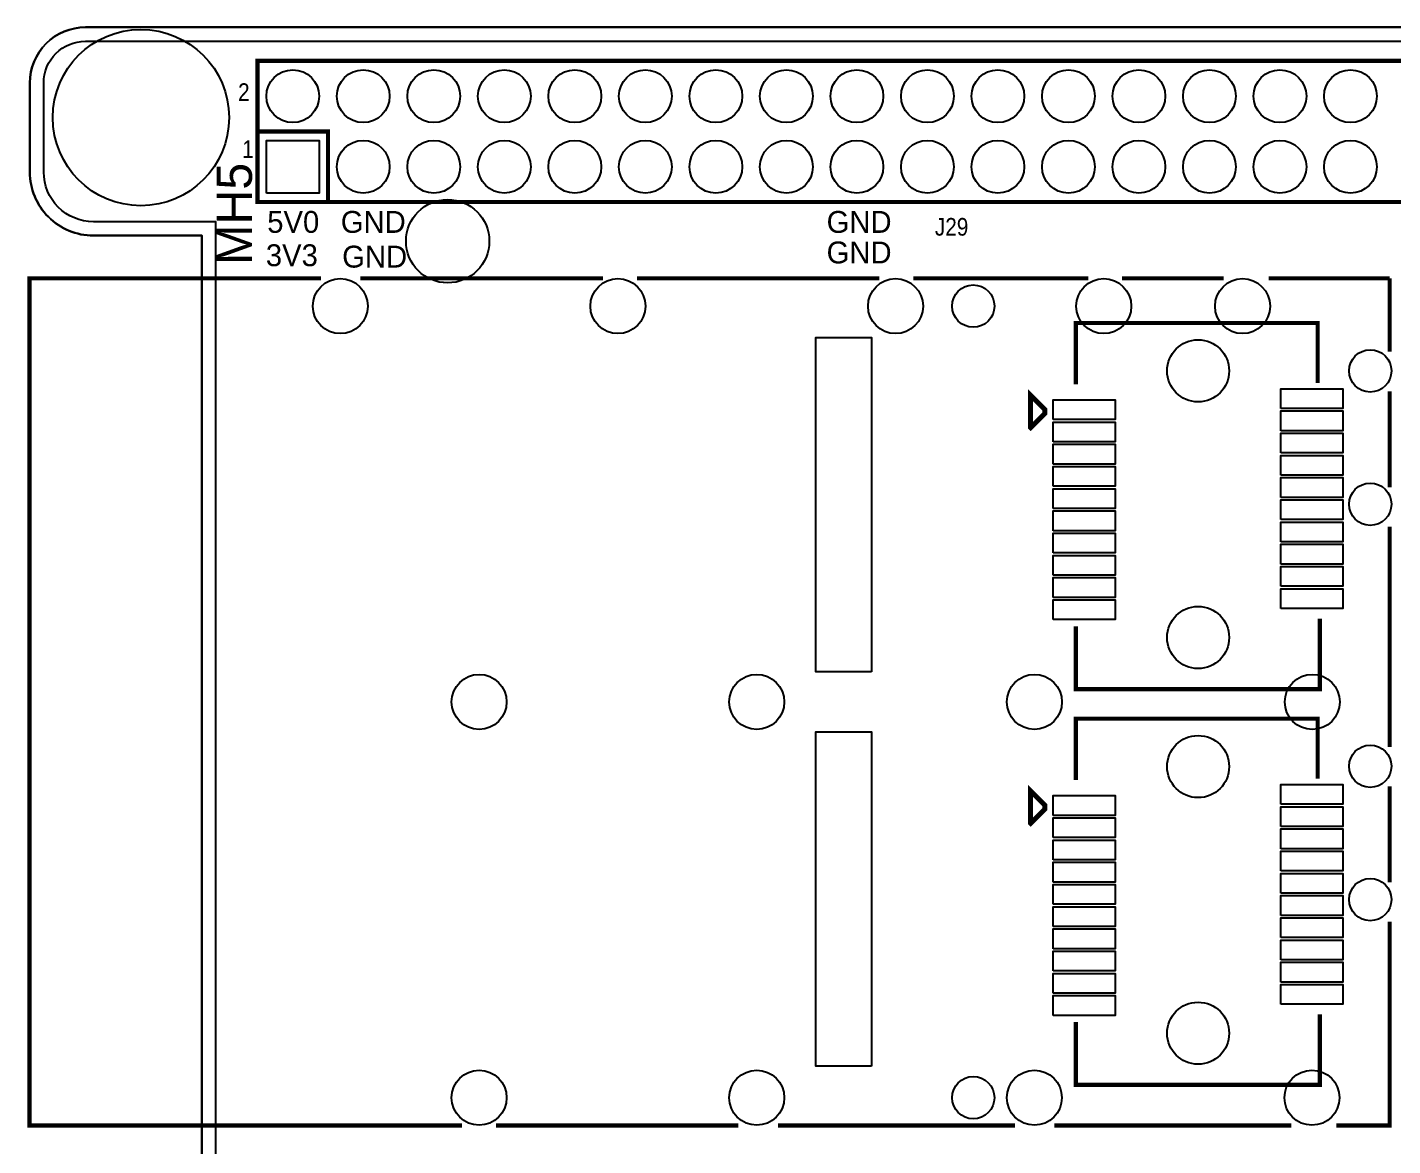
# Model space of a CAD drawing. Extents: x 35 to 236, y 10 to 166.
# Drawn here: x 34.91 to 84.09, y 124.73 to 165 of the extents above; entities that cross this region are included whole.
import ezdxf

# ---------------------------------------------------------------- set-up
doc = ezdxf.new("R2010")
doc.units = 0
for name, color, linetype in [('BG_OUTLINE', 254, 'CONTINUOUS'), ('BG_SILKSCREEN_TOP', 254, 'CONTINUOUS'), ('PG_SILKSCREEN_TOP', 254, 'CONTINUOUS'), ('PIN_SOLDERMASK_TOP', 85, 'CONTINUOUS'), ('RD_SILKSCREEN_TOP', 142, 'CONTINUOUS'), ('RKI_ALL', 43, 'CONTINUOUS')]:
    doc.layers.add(name, color=color, linetype=linetype)

msp = doc.modelspace()

# ---------------------------------------------------------------- linework, layer by layer
at = {"layer": 'BG_OUTLINE'}
for points in [[(37, 165, 0.414214), (35, 163), (35, 159.7878, 0.414214), (37.286, 157.5018), (41.2, 157.5018), (41.2, 123.9218), (37.286, 123.9218, 0.414214), (35, 121.6358), (35, 12, 0.414214), (37, 10)], [(37, 165, 0.414214), (35, 163)]]:
    msp.add_lwpolyline(points, format="xyb", dxfattribs=at)
msp.add_lwpolyline([(35, 12), (35, 121.6358, -0.414214), (37.286, 123.9218), (41.2, 123.9218), (41.2, 157.5018), (37.286, 157.5018, -0.414214), (35, 159.7878), (35, 163, -0.414214), (37, 165), (228, 165, -0.414214), (230, 163), (230, 12, -0.414214), (228, 10), (37, 10, -0.414214)], format="xyb", close=True, dxfattribs=at)
for points in [[(37, 165), (228, 165)], [(228, 165), (37, 165)]]:
    msp.add_lwpolyline(points, dxfattribs=at)
at = {"layer": 'PG_SILKSCREEN_TOP'}
for points, const_width in [([(43.2, 163.79), (94, 163.79), (94, 158.71), (43.2, 158.71), (43.2, 163.79)], 0.1524), ([(43.2, 161.25), (45.74, 161.25), (45.74, 158.71), (43.2, 158.71), (43.2, 161.25)], 0.1524), ([(45.4865, 155.9612), (34.9836, 155.9612), (34.9836, 125.4624), (50.5665, 125.4624)], 0.1524), ([(55.6465, 155.9612), (46.9089, 155.9612)], 0.1524), ([(65.6033, 155.9612), (56.8657, 155.9612)], 0.1524), ([(73.1217, 155.9612), (66.8225, 155.9612)], 0.1524), ([(77.9985, 155.9612), (74.3409, 155.9612)], 0.1524), ([(83.9828, 155.9612), (79.6241, 155.9612)], 0.1524), ([(83.9828, 153.3178), (83.9828, 155.9612)], 0.1524), ([(72.6767, 152.1455), (72.6767, 154.3553), (81.3889, 154.3553), (81.3889, 152.1963)], 0.1524), ([(71.5596, 151.243), (71.5596, 151.244), (71.0455, 151.7581), (71.0455, 150.5951), (71.0496, 150.591), (71.5596, 151.101), (71.5596, 151.243)], 0.1778), ([(83.9828, 148.441), (83.9828, 151.8954)], 0.1524), ([(83.9828, 139.0938), (83.9828, 147.0186)], 0.1524), ([(72.6767, 143.4333), (72.6767, 141.1727), (81.4651, 141.1727), (81.4651, 143.7127)], 0.1524), ([(72.6767, 137.8974), (72.6767, 140.1072), (81.3889, 140.1072), (81.3889, 137.9482)], 0.1524), ([(71.5596, 136.9949), (71.5596, 136.9959), (71.0455, 137.51), (71.0455, 136.3469), (71.0496, 136.3429), (71.5596, 136.8529), (71.5596, 136.9949)], 0.1778), ([(83.9828, 134.217), (83.9828, 137.6714)], 0.1524), ([(82.0625, 125.4624), (83.9828, 125.4624), (83.9828, 132.7946)], 0.1524), ([(72.6767, 129.1852), (72.6767, 126.9246), (81.4651, 126.9246), (81.4651, 129.4646)], 0.1524), ([(51.7857, 125.4624), (60.5233, 125.4624)], 0.1524), ([(61.9457, 125.4624), (70.4801, 125.4624)], 0.1524), ([(71.9025, 125.4624), (80.4369, 125.4624)], 0.1524)]:
    msp.add_lwpolyline(points, dxfattribs=dict(at, const_width=const_width))
at = {"layer": 'PIN_SOLDERMASK_TOP'}
for points in [[(43.52, 159.03), (43.52, 160.93), (45.42, 160.93), (45.42, 159.03)], [(65.318, 141.7981), (63.3114, 141.7981), (63.3114, 153.8377), (65.318, 153.8377)], [(80.0638, 151.2755), (80.0638, 151.9867), (82.299, 151.9867), (82.299, 151.2755)], [(71.8639, 150.8755), (71.8639, 151.5867), (74.0991, 151.5867), (74.0991, 150.8755)], [(80.0638, 150.4755), (80.0638, 151.1867), (82.299, 151.1867), (82.299, 150.4755)], [(71.8639, 150.0754), (71.8639, 150.7866), (74.0991, 150.7866), (74.0991, 150.0754)], [(80.0638, 149.6756), (80.0638, 150.3868), (82.299, 150.3868), (82.299, 149.6756)], [(71.8639, 149.2756), (71.8639, 149.9868), (74.0991, 149.9868), (74.0991, 149.2756)], [(80.0638, 148.8755), (80.0638, 149.5867), (82.299, 149.5867), (82.299, 148.8755)], [(71.8639, 148.4755), (71.8639, 149.1867), (74.0991, 149.1867), (74.0991, 148.4755)], [(80.0638, 148.0754), (80.0638, 148.7866), (82.299, 148.7866), (82.299, 148.0754)], [(71.8639, 147.6756), (71.8639, 148.3868), (74.0991, 148.3868), (74.0991, 147.6756)], [(71.8639, 146.8755), (71.8639, 147.5867), (74.0991, 147.5867), (74.0991, 146.8755)], [(80.0638, 147.2756), (80.0638, 147.9868), (82.299, 147.9868), (82.299, 147.2756)], [(80.0638, 146.4755), (80.0638, 147.1867), (82.299, 147.1867), (82.299, 146.4755)], [(71.8639, 146.0754), (71.8639, 146.7866), (74.0991, 146.7866), (74.0991, 146.0754)], [(80.0638, 145.6756), (80.0638, 146.3868), (82.299, 146.3868), (82.299, 145.6756)], [(71.8639, 145.2756), (71.8639, 145.9868), (74.0991, 145.9868), (74.0991, 145.2756)], [(80.0638, 144.8755), (80.0638, 145.5867), (82.299, 145.5867), (82.299, 144.8755)], [(71.8639, 144.4755), (71.8639, 145.1867), (74.0991, 145.1867), (74.0991, 144.4755)], [(80.0638, 144.0754), (80.0638, 144.7866), (82.299, 144.7866), (82.299, 144.0754)], [(71.8639, 143.6756), (71.8639, 144.3868), (74.0991, 144.3868), (74.0991, 143.6756)], [(65.318, 127.5995), (63.3114, 127.5995), (63.3114, 139.6391), (65.318, 139.6391)], [(80.0638, 137.0274), (80.0638, 137.7386), (82.299, 137.7386), (82.299, 137.0274)], [(71.8639, 136.6274), (71.8639, 137.3386), (74.0991, 137.3386), (74.0991, 136.6274)], [(80.0638, 136.2274), (80.0638, 136.9386), (82.299, 136.9386), (82.299, 136.2274)], [(71.8639, 135.8273), (71.8639, 136.5385), (74.0991, 136.5385), (74.0991, 135.8273)], [(80.0638, 135.4275), (80.0638, 136.1387), (82.299, 136.1387), (82.299, 135.4275)], [(71.8639, 135.0275), (71.8639, 135.7387), (74.0991, 135.7387), (74.0991, 135.0275)], [(80.0638, 134.6274), (80.0638, 135.3386), (82.299, 135.3386), (82.299, 134.6274)], [(71.8639, 134.2274), (71.8639, 134.9386), (74.0991, 134.9386), (74.0991, 134.2274)], [(80.0638, 133.8273), (80.0638, 134.5385), (82.299, 134.5385), (82.299, 133.8273)], [(71.8639, 133.4275), (71.8639, 134.1387), (74.0991, 134.1387), (74.0991, 133.4275)], [(71.8639, 132.6274), (71.8639, 133.3386), (74.0991, 133.3386), (74.0991, 132.6274)], [(80.0638, 133.0275), (80.0638, 133.7387), (82.299, 133.7387), (82.299, 133.0275)], [(80.0638, 132.2274), (80.0638, 132.9386), (82.299, 132.9386), (82.299, 132.2274)], [(71.8639, 131.8273), (71.8639, 132.5385), (74.0991, 132.5385), (74.0991, 131.8273)], [(80.0638, 131.4275), (80.0638, 132.1387), (82.299, 132.1387), (82.299, 131.4275)], [(71.8639, 131.0275), (71.8639, 131.7387), (74.0991, 131.7387), (74.0991, 131.0275)], [(80.0638, 130.6274), (80.0638, 131.3386), (82.299, 131.3386), (82.299, 130.6274)], [(71.8639, 130.2274), (71.8639, 130.9386), (74.0991, 130.9386), (74.0991, 130.2274)], [(80.0638, 129.8273), (80.0638, 130.5385), (82.299, 130.5385), (82.299, 129.8273)], [(71.8639, 129.4275), (71.8639, 130.1387), (74.0991, 130.1387), (74.0991, 129.4275)]]:
    msp.add_lwpolyline(points, close=True, dxfattribs=at)
for centre, radius in [((39, 161.75), 3.175), ((44.47, 162.52), 0.95), ((47.01, 162.52), 0.95), ((49.55, 162.52), 0.95), ((52.09, 162.52), 0.95), ((54.63, 162.52), 0.95), ((57.17, 162.52), 0.95), ((59.71, 162.52), 0.95), ((62.25, 162.52), 0.95), ((64.79, 162.52), 0.95), ((67.33, 162.52), 0.95), ((69.87, 162.52), 0.95), ((72.41, 162.52), 0.95), ((74.95, 162.52), 0.95), ((77.49, 162.52), 0.95), ((80.03, 162.52), 0.95), ((82.57, 162.52), 0.95), ((47.01, 159.98), 0.95), ((49.55, 159.98), 0.95), ((52.09, 159.98), 0.95), ((54.63, 159.98), 0.95), ((57.17, 159.98), 0.95), ((59.71, 159.98), 0.95), ((62.25, 159.98), 0.95), ((64.79, 159.98), 0.95), ((67.33, 159.98), 0.95), ((69.87, 159.98), 0.95), ((72.41, 159.98), 0.95), ((74.95, 159.98), 0.95), ((77.49, 159.98), 0.95), ((80.03, 159.98), 0.95), ((82.57, 159.98), 0.95), ((50.05, 157.3), 1.5), ((46.1825, 154.9612), 0.9906), ((56.1825, 154.9612), 0.9906), ((66.1825, 154.9612), 0.9906), ((73.6831, 154.9612), 0.9906), ((78.6818, 154.9612), 0.9906), ((68.9815, 154.9612), 0.762), ((77.0816, 152.6311), 1.1176), ((83.2817, 152.632), 0.762), ((83.2817, 147.8314), 0.762), ((77.0816, 143.0312), 1.1176), ((51.1838, 140.7118), 0.9906), ((61.1837, 140.7118), 0.9906), ((71.1851, 140.7118), 0.9906), ((81.195, 140.7118), 0.9906), ((77.0816, 138.383), 1.1176), ((83.2817, 138.3959), 0.762), ((83.2817, 133.5953), 0.762), ((77.0816, 128.7831), 1.1176), ((51.1838, 126.4624), 0.9906), ((61.1837, 126.4624), 0.9906), ((71.1837, 126.4624), 0.9906), ((81.1837, 126.4624), 0.9906), ((68.9815, 126.4624), 0.762)]:
    msp.add_circle(centre, radius, dxfattribs=at)
at = {"layer": 'RKI_ALL'}
msp.add_lwpolyline([(35.5, 121.6358, -0.414214), (37.286, 123.4218), (41.7, 123.4218), (41.7, 158.0018), (37.286, 158.0018, -0.414214), (35.5, 159.7878), (35.5, 163, -0.414214), (37, 164.5), (228, 164.5, -0.414214), (229.5, 163), (229.5, 12, -0.414214), (228, 10.5), (37, 10.5, -0.414214), (35.5, 12)], format="xyb", close=True, dxfattribs=at)

# ---------------------------------------------------------------- texts
at = {"layer": 'BG_SILKSCREEN_TOP'}
for s, p in [('5V0', (43.55, 157.6)), ('GND', (46.2, 157.6)), ('GND', (63.7, 157.6)), ('3V3', (43.5, 156.4)), ('GND', (46.25, 156.35)), ('GND', (63.7, 156.5))]:
    msp.add_text(s, height=0.7874, dxfattribs=at).set_placement(p)
at = {"layer": 'PG_SILKSCREEN_TOP', "width": 0.88}
for s, p in [('2', (42.5, 162.35)), ('1', (42.65, 160.3))]:
    msp.add_text(s, height=0.635, dxfattribs=at).set_placement(p)
at = {"layer": 'RD_SILKSCREEN_TOP', "width": 1.023622}
msp.add_text('MH5', height=1.27, rotation=90, dxfattribs=at).set_placement((43, 156.45))
at = {"layer": 'RD_SILKSCREEN_TOP', "width": 0.88}
msp.add_text('J29', height=0.635, dxfattribs=at).set_placement((67.6, 157.5))

doc.saveas('drawing.dxf')
